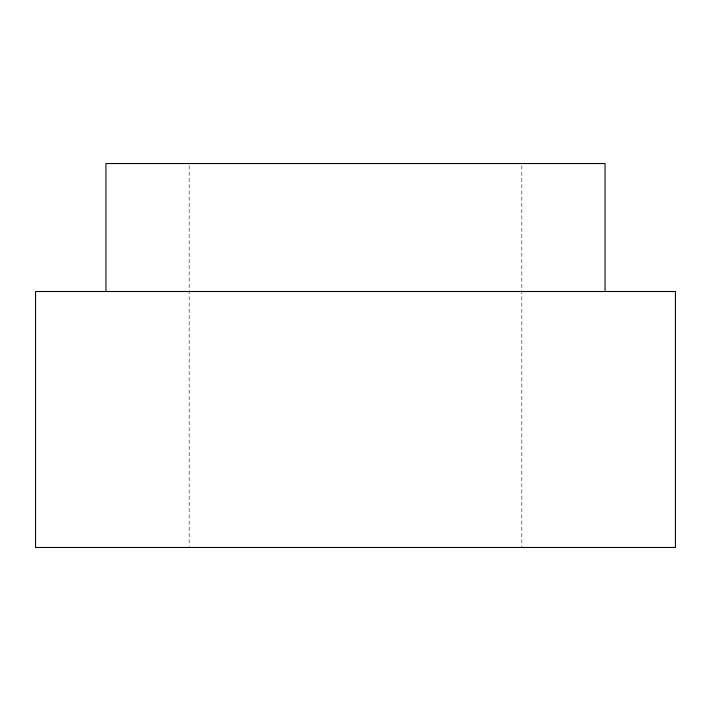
<?xml version="1.0" encoding="UTF-8"?>
<svg xmlns="http://www.w3.org/2000/svg" width="711" height="711" viewBox="0 0 711 711"><rect width="100%" height="100%" fill="white"/><g stroke="black" fill="none" stroke-linecap="round" stroke-linejoin="round"><path stroke-width="0.53" stroke-dasharray="3.56 2.67" d="M521.838 165.752L521.838 547.47M189.162 165.752L189.162 546.359"/><path stroke-width="1.07" d="M605.061 291.51L605.061 163.53L105.939 163.53L105.939 291.51M675.45 291.51L35.55 291.51L35.55 547.47L675.45 547.47L675.45 291.51"/></g></svg>
